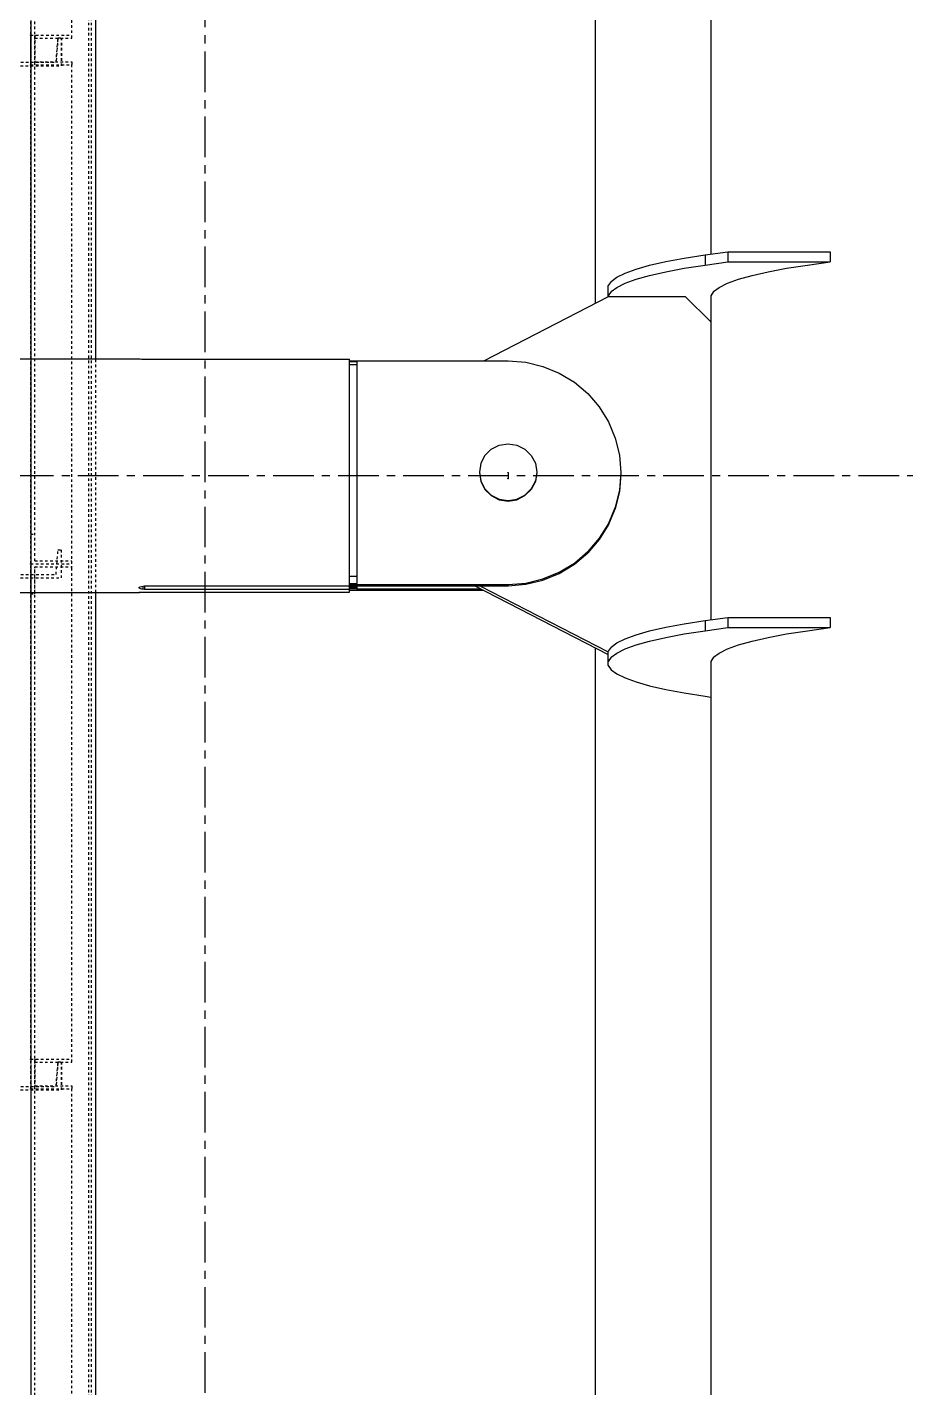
# Model space of a CAD drawing. Header units: millimetres. Extents: x 5143 to 30813, y 232 to 21408.
# Drawn here: x 23220.3 to 23391.9, y 15562.1 to 15827.8 of the extents above; entities that cross this region are included whole.
import ezdxf

# ---------------------------------------------------------------- set-up
doc = ezdxf.new("R2010")
doc.units = ezdxf.units.MM
doc.header["$LTSCALE"] = 0.25
for name, pattern in [('CENTER', [50.8, 31.75, -6.35, 6.35, -6.35]), ('XKITLINE00', [0]), ('XKITLINE02', [4, 2, -2]), ('XKITLINE03', [6, 3, -1, 1, -1])]:
    doc.linetypes.add(name, pattern=pattern)

msp = doc.modelspace()

# ---------------------------------------------------------------- linework, layer by layer
at = {"color": 8, "linetype": 'CENTER'}
for p, q in [((23255, 16877.2), (23255, 15209.12)), ((22900, 15740.27), (23430, 15740.27)), ((23314.2, 15740.85), (23314.2, 15739.7))]:
    msp.add_line(p, q, dxfattribs=at)
at = {"color": 1, "linetype": 'XKITLINE03'}
for p, q in [((23220.98, 16103.17), (23220.98, 15406.22)), ((23220.98, 15923.03), (23220.98, 15826.29)), ((23220.98, 15820.48), (23220.98, 15723.03)), ((23220.98, 15723.03), (23220.98, 15626.29)), ((23220.98, 15620.48), (23220.98, 15523.03))]:
    msp.add_line(p, q, dxfattribs=at)
at = {"color": 3, "linetype": 'XKITLINE02'}
for p, q in [((23232.3, 15406.22), (23232.3, 16090.06)), ((23232.83, 15406.22), (23232.83, 16090.12)), ((23221.78, 15820.46), (23221.78, 15922.44)), ((23228.98, 15825.71), (23228.98, 15923.03)), ((23220.98, 15820.46), (23220.98, 15920.98)), ((23220.98, 15826.29), (23228.98, 15826.29)), ((23220.98, 15826.28), (23220.98, 15820.48)), ((23220.98, 15826.28), (23221.78, 15826.28)), ((23220.98, 15727.93), (23220.98, 15826.28)), ((23221.78, 15826.28), (23221.78, 15821.06)), ((23221.78, 15723.61), (23221.78, 15826.28)), ((23221.78, 15825.71), (23228.98, 15825.71)), ((23225.92, 15820.98), (23226.3, 15825.78)), ((23226.3, 15825.78), (23225.92, 15820.98)), ((23226.3, 15825.78), (23226.98, 15825.78)), ((23226.98, 15820.28), (23226.98, 15825.78)), ((23226.98, 15825.78), (23226.98, 15820.28)), ((23221.78, 15821.06), (23228.98, 15821.06)), ((23228.98, 15821.06), (23228.98, 15820.48)), ((23228.98, 15723.03), (23228.98, 15821.06)), ((23214.98, 15820.28), (23226.98, 15820.28)), ((23216.04, 15820.98), (23225.92, 15820.98)), ((23220.98, 15820.48), (23228.98, 15820.48)), ((23220.98, 15723.03), (23220.98, 15820.48)), ((23220.98, 15820.46), (23221.78, 15820.46)), ((23233.68, 15717.45), (23233.68, 15763.1)), ((23220.98, 15728.83), (23221.78, 15728.83)), ((23225.92, 15720.98), (23226.3, 15725.78)), ((23225.92, 15720.98), (23226.3, 15725.78)), ((23226.3, 15725.78), (23226.98, 15725.78)), ((23226.98, 15720.28), (23226.98, 15725.78)), ((23226.98, 15720.28), (23226.98, 15725.78)), ((23220.98, 15717.2), (23220.98, 15723.03)), ((23220.98, 15723.03), (23228.98, 15723.03)), ((23220.98, 15723.03), (23228.98, 15723.03)), ((23221.78, 15723.61), (23228.98, 15723.61)), ((23228.98, 15722.1), (23228.98, 15723.03)), ((23214.98, 15720.28), (23226.98, 15720.28)), ((23216.04, 15720.98), (23225.92, 15720.98)), ((23220.98, 15620.46), (23220.98, 15722.1)), ((23221.78, 15717.2), (23221.78, 15722.44)), ((23221.78, 15722.44), (23228.98, 15722.44)), ((23221.78, 15620.46), (23221.78, 15722.1)), ((23228.98, 15625.71), (23228.98, 15722.1)), ((23220.98, 15717.2), (23221.78, 15717.2)), ((23220.98, 15626.29), (23228.98, 15626.29)), ((23220.98, 15626.28), (23220.98, 15620.48)), ((23220.98, 15626.28), (23221.78, 15626.28)), ((23220.98, 15626.28), (23220.98, 15528.83)), ((23221.78, 15626.28), (23221.78, 15621.06)), ((23221.78, 15523.61), (23221.78, 15626.28)), ((23221.78, 15625.71), (23228.98, 15625.71)), ((23225.92, 15620.98), (23226.3, 15625.78)), ((23226.3, 15625.78), (23225.92, 15620.98)), ((23226.3, 15625.78), (23226.98, 15625.78)), ((23226.98, 15620.28), (23226.98, 15625.78)), ((23226.98, 15625.78), (23226.98, 15620.28)), ((23214.98, 15620.28), (23226.98, 15620.28)), ((23216.04, 15620.98), (23225.92, 15620.98)), ((23220.98, 15620.48), (23228.98, 15620.48)), ((23220.98, 15620.48), (23220.98, 15523.03)), ((23220.98, 15620.46), (23221.78, 15620.46)), ((23221.78, 15621.06), (23228.98, 15621.06)), ((23228.98, 15621.06), (23228.98, 15620.48)), ((23228.98, 15523.03), (23228.98, 15621.06))]:
    msp.add_line(p, q, dxfattribs=at)
at = {"color": 8, "linetype": 'XKITLINE00'}
for p, q in [((23331.2, 16070.33), (23331.2, 15773.9)), ((23353.8, 16010.75), (23353.8, 15783.53)), ((23352.65, 15783.38), (23357.11, 15783.97)), ((23357.11, 15783.97), (23377.11, 15783.97)), ((23357.11, 15783.97), (23357.11, 15781.99)), ((23377.11, 15783.97), (23377.11, 15781.99)), ((23339.18, 15780.59), (23341.83, 15781.34)), ((23341.83, 15781.34), (23344.98, 15782.06)), ((23344.98, 15782.06), (23348.59, 15782.74)), ((23348.59, 15782.74), (23352.65, 15783.38)), ((23348.59, 15780.75), (23352.65, 15781.39)), ((23352.65, 15783.38), (23352.65, 15781.39)), ((23352.65, 15781.39), (23357.11, 15781.99)), ((23357.11, 15781.99), (23377.11, 15781.99)), ((23368.59, 15780.75), (23372.65, 15781.39)), ((23372.65, 15781.39), (23377.11, 15781.99)), ((23334.31, 15778.2), (23335.4, 15779.02)), ((23335.4, 15779.02), (23337.03, 15779.81)), ((23337.03, 15779.81), (23339.18, 15780.59)), ((23337.03, 15777.83), (23339.18, 15778.6)), ((23339.18, 15778.6), (23341.83, 15779.35)), ((23341.83, 15779.35), (23344.98, 15780.07)), ((23344.98, 15780.07), (23348.59, 15780.75)), ((23357.03, 15777.83), (23359.18, 15778.6)), ((23359.18, 15778.6), (23361.83, 15779.35)), ((23361.83, 15779.35), (23364.98, 15780.07)), ((23364.98, 15780.07), (23368.59, 15780.75)), ((23334.31, 15778.2), (23333.76, 15777.39)), ((23333.76, 15775.23), (23333.76, 15777.39)), ((23334.31, 15776.22), (23333.76, 15775.4)), ((23334.31, 15776.22), (23335.4, 15777.03)), ((23335.4, 15777.03), (23337.03, 15777.83)), ((23354.31, 15776.22), (23353.76, 15775.4)), ((23354.31, 15776.22), (23355.4, 15777.03)), ((23355.4, 15777.03), (23357.03, 15777.83)), ((23309.43, 15762.67), (23333.8, 15775.24)), ((23333.8, 15775.24), (23348.8, 15775.24)), ((23348.8, 15775.24), (23353.8, 15770.29)), ((23353.76, 15775.4), (23353.76, 15774.58)), ((23353.76, 15774.58), (23353.8, 15774.53)), ((23353.8, 15775.45), (23353.8, 15770.29)), ((23353.8, 15770.29), (23353.8, 15712.12)), ((23087.8, 15763.1), (23242.19, 15763.1)), ((23242.19, 15763.1), (23242.36, 15763.06)), ((23242.36, 15763.06), (23242.6, 15763.04)), ((23242.6, 15763.04), (23242.89, 15763.04)), ((23242.6, 15763.04), (23242.89, 15763.02)), ((23242.89, 15763.04), (23243.2, 15763.04)), ((23242.89, 15763.02), (23243.2, 15763.01)), ((23243.2, 15763.04), (23243.2, 15763.01)), ((23243.2, 15763.04), (23283.2, 15763.04)), ((23243.2, 15763.01), (23283.2, 15763.01)), ((23283.2, 15763.04), (23283.2, 15763.01)), ((23283.2, 15718.71), (23283.2, 15763.01)), ((23283.2, 15762.67), (23314.2, 15762.67)), ((23314.2, 15762.67), (23317.64, 15762.4)), ((23283.2, 15762.55), (23284.7, 15762.55)), ((23283.2, 15761.98), (23284.7, 15761.98)), ((23284.7, 15722.56), (23284.7, 15762.55)), ((23317.64, 15762.4), (23320.99, 15761.6)), ((23320.99, 15761.6), (23324.18, 15760.29)), ((23324.18, 15760.29), (23327.13, 15758.5)), ((23327.13, 15758.5), (23329.75, 15756.28)), ((23329.75, 15756.28), (23331.99, 15753.67)), ((23331.99, 15753.67), (23333.8, 15750.75)), ((23333.8, 15750.75), (23335.12, 15747.59)), ((23335.12, 15747.59), (23335.92, 15744.26)), ((23309.66, 15744.21), (23308.87, 15742.67)), ((23309.66, 15744.21), (23310.9, 15745.44)), ((23310.9, 15745.44), (23312.46, 15746.23)), ((23312.46, 15746.23), (23314.2, 15746.5)), ((23314.2, 15746.5), (23315.93, 15746.23)), ((23315.93, 15746.23), (23317.49, 15745.44)), ((23317.49, 15745.44), (23318.73, 15744.21)), ((23318.73, 15744.21), (23319.52, 15742.67)), ((23335.92, 15744.26), (23336.2, 15740.85)), ((23308.87, 15742.67), (23308.6, 15740.95)), ((23319.52, 15742.67), (23319.8, 15740.95)), ((23308.6, 15740.95), (23308.87, 15739.23)), ((23308.6, 15740.85), (23308.87, 15739.13)), ((23308.87, 15739.23), (23309.66, 15737.68)), ((23308.87, 15739.13), (23309.66, 15737.58)), ((23319.52, 15739.23), (23318.73, 15737.68)), ((23319.52, 15739.13), (23318.73, 15737.58)), ((23319.8, 15740.95), (23319.52, 15739.23)), ((23319.8, 15740.85), (23319.52, 15739.13)), ((23336.2, 15740.85), (23335.92, 15737.43)), ((23336.2, 15740.59), (23335.92, 15737.18)), ((23336.19, 15740.72), (23336.2, 15740.59)), ((23336.2, 15740.85), (23336.2, 15740.59)), ((23309.66, 15737.68), (23310.9, 15736.46)), ((23309.66, 15737.58), (23310.9, 15736.35)), ((23310.9, 15736.46), (23312.46, 15735.67)), ((23310.9, 15736.35), (23312.46, 15735.56)), ((23315.93, 15735.67), (23317.49, 15736.46)), ((23315.93, 15735.56), (23317.49, 15736.35)), ((23317.49, 15736.46), (23318.73, 15737.68)), ((23317.49, 15736.35), (23318.73, 15737.58)), ((23335.92, 15737.43), (23335.12, 15734.1)), ((23335.92, 15737.18), (23335.12, 15733.85)), ((23312.46, 15735.67), (23314.2, 15735.39)), ((23312.46, 15735.56), (23314.2, 15735.29)), ((23314.2, 15735.39), (23315.93, 15735.67)), ((23314.2, 15735.29), (23315.93, 15735.56)), ((23314.2, 15735.39), (23314.2, 15735.29)), ((23335.12, 15734.1), (23333.8, 15730.94)), ((23335.12, 15733.85), (23333.8, 15730.69)), ((23333.8, 15730.94), (23331.99, 15728.02)), ((23333.8, 15730.69), (23331.99, 15727.77)), ((23327.13, 15723.19), (23329.75, 15725.42)), ((23331.99, 15728.02), (23329.75, 15725.42)), ((23331.99, 15727.77), (23329.75, 15725.16)), ((23324.18, 15721.4), (23327.13, 15723.19)), ((23324.18, 15721.15), (23327.13, 15722.94)), ((23327.13, 15722.94), (23329.75, 15725.16)), ((23283.2, 15720.61), (23284.7, 15720.61)), ((23284.7, 15719.17), (23284.7, 15722.56)), ((23317.64, 15719.29), (23320.99, 15720.09)), ((23320.99, 15720.09), (23324.18, 15721.4)), ((23320.99, 15719.84), (23324.18, 15721.15)), ((23087.8, 15717.45), (23242.19, 15717.45)), ((23242.11, 15718.39), (23242.19, 15718.46)), ((23242.11, 15718.39), (23242.11, 15718.33)), ((23242.11, 15718.33), (23242.19, 15718.26)), ((23242.11, 15717.48), (23242.19, 15717.49)), ((23242.11, 15717.48), (23242.11, 15717.46)), ((23242.11, 15717.46), (23242.19, 15717.45)), ((23242.19, 15718.46), (23242.36, 15718.56)), ((23242.19, 15718.26), (23242.36, 15718.21)), ((23242.19, 15717.49), (23242.36, 15717.5)), ((23242.19, 15717.45), (23242.36, 15717.49)), ((23242.36, 15718.56), (23242.6, 15718.64)), ((23242.36, 15718.21), (23242.6, 15718.16)), ((23242.36, 15717.5), (23242.6, 15717.51)), ((23242.36, 15717.49), (23242.52, 15717.5)), ((23242.6, 15718.64), (23242.89, 15718.69)), ((23242.6, 15718.16), (23242.89, 15718.13)), ((23242.6, 15717.51), (23242.89, 15717.51)), ((23242.89, 15718.69), (23243.2, 15718.71)), ((23242.89, 15718.69), (23242.89, 15718.13)), ((23242.89, 15718.13), (23243.2, 15718.12)), ((23242.89, 15717.51), (23243.2, 15717.51)), ((23243.2, 15718.71), (23283.2, 15718.71)), ((23243.2, 15718.71), (23243.2, 15718.12)), ((23243.2, 15718.12), (23283.2, 15718.12)), ((23243.2, 15717.51), (23283.2, 15717.51)), ((23283.2, 15719.17), (23284.7, 15719.17)), ((23283.2, 15719.03), (23314.2, 15719.03)), ((23283.2, 15718.77), (23314.2, 15718.77)), ((23283.2, 15718.71), (23283.2, 15718.54)), ((23283.2, 15717.51), (23283.2, 15718.71)), ((23283.2, 15718.54), (23284.7, 15718.54)), ((23283.2, 15718.29), (23284.7, 15718.29)), ((23283.2, 15717.99), (23284.7, 15717.99)), ((23283.2, 15717.93), (23284.7, 15717.93)), ((23283.2, 15717.88), (23309.43, 15717.88)), ((23284.7, 15718.11), (23284.7, 15718.76)), ((23284.7, 15718.14), (23308.94, 15718.14)), ((23284.7, 15718.11), (23284.7, 15717.99)), ((23284.7, 15717.99), (23284.7, 15717.93)), ((23307.7, 15718.77), (23333.76, 15705.32)), ((23308.69, 15718.77), (23333.76, 15705.83)), ((23314.2, 15719.03), (23317.64, 15719.29)), ((23314.2, 15718.77), (23317.64, 15719.04)), ((23314.2, 15719.03), (23314.2, 15718.77)), ((23317.64, 15719.04), (23320.99, 15719.84)), ((23317.64, 15719.29), (23317.64, 15719.04)), ((23352.65, 15711.96), (23357.11, 15712.56)), ((23357.11, 15712.56), (23377.11, 15712.56)), ((23357.11, 15712.56), (23357.11, 15710.57)), ((23377.11, 15712.56), (23377.11, 15710.57)), ((23339.18, 15709.17), (23341.83, 15709.92)), ((23341.83, 15709.92), (23344.98, 15710.64)), ((23344.98, 15710.64), (23348.59, 15711.32)), ((23348.59, 15711.32), (23352.65, 15711.96)), ((23348.59, 15709.34), (23352.65, 15709.98)), ((23352.65, 15711.96), (23352.65, 15709.98)), ((23352.65, 15709.98), (23357.11, 15710.57)), ((23357.11, 15710.57), (23377.11, 15710.57)), ((23368.59, 15709.34), (23372.65, 15709.98)), ((23372.65, 15709.98), (23377.11, 15710.57)), ((23334.31, 15706.79), (23335.4, 15707.6)), ((23335.4, 15707.6), (23337.03, 15708.4)), ((23337.03, 15708.4), (23339.18, 15709.17)), ((23337.03, 15706.41), (23339.18, 15707.19)), ((23339.18, 15707.19), (23341.83, 15707.94)), ((23341.83, 15707.94), (23344.98, 15708.66)), ((23344.98, 15708.66), (23348.59, 15709.34)), ((23357.03, 15706.41), (23359.18, 15707.19)), ((23359.18, 15707.19), (23361.83, 15707.94)), ((23361.83, 15707.94), (23364.98, 15708.66)), ((23364.98, 15708.66), (23368.59, 15709.34)), ((23331.2, 15706.65), (23331.2, 15398.75)), ((23334.31, 15706.79), (23333.76, 15705.97)), ((23333.76, 15703.16), (23333.76, 15705.97)), ((23334.31, 15704.81), (23333.76, 15703.99)), ((23334.31, 15704.81), (23335.4, 15705.62)), ((23335.4, 15705.62), (23337.03, 15706.41)), ((23354.31, 15704.81), (23353.76, 15703.99)), ((23354.31, 15704.81), (23355.4, 15705.62)), ((23355.4, 15705.62), (23357.03, 15706.41)), ((23333.76, 15703.16), (23334.31, 15702.34)), ((23334.31, 15702.34), (23335.4, 15701.53)), ((23335.4, 15701.53), (23337.03, 15700.74)), ((23353.76, 15703.99), (23353.76, 15703.16)), ((23353.76, 15703.16), (23353.8, 15703.12)), ((23353.8, 15704.03), (23353.8, 15132.31)), ((23337.03, 15700.74), (23339.18, 15699.96)), ((23339.18, 15699.96), (23341.83, 15699.21)), ((23341.83, 15699.21), (23344.98, 15698.49)), ((23344.98, 15698.49), (23348.59, 15697.81)), ((23348.59, 15697.81), (23352.65, 15697.17)), ((23352.65, 15697.17), (23353.8, 15697.02))]:
    msp.add_line(p, q, dxfattribs=at)
at = {"color": 7, "linetype": 'XKITLINE00'}
for p, q in [((23233.68, 15763.1), (23233.68, 16012.92)), ((23233.68, 15406.22), (23233.68, 15717.45))]:
    msp.add_line(p, q, dxfattribs=at)
at = {"color": 1, "linetype": 'XKITLINE00'}
for centre in [(23220.98, 15826.29), (23220.98, 15820.48), (23220.98, 15723.03), (23220.98, 15723.03), (23220.98, 15626.29), (23220.98, 15620.48)]:
    msp.add_circle(centre, 0.05, dxfattribs=at)
at = {"color": 8, "linetype": 'XKITLINE00'}
for centre in [(23314.2, 15740.85), (23314.2, 15739.7)]:
    msp.add_circle(centre, 0.05, dxfattribs=at)

doc.saveas('drawing.dxf')
